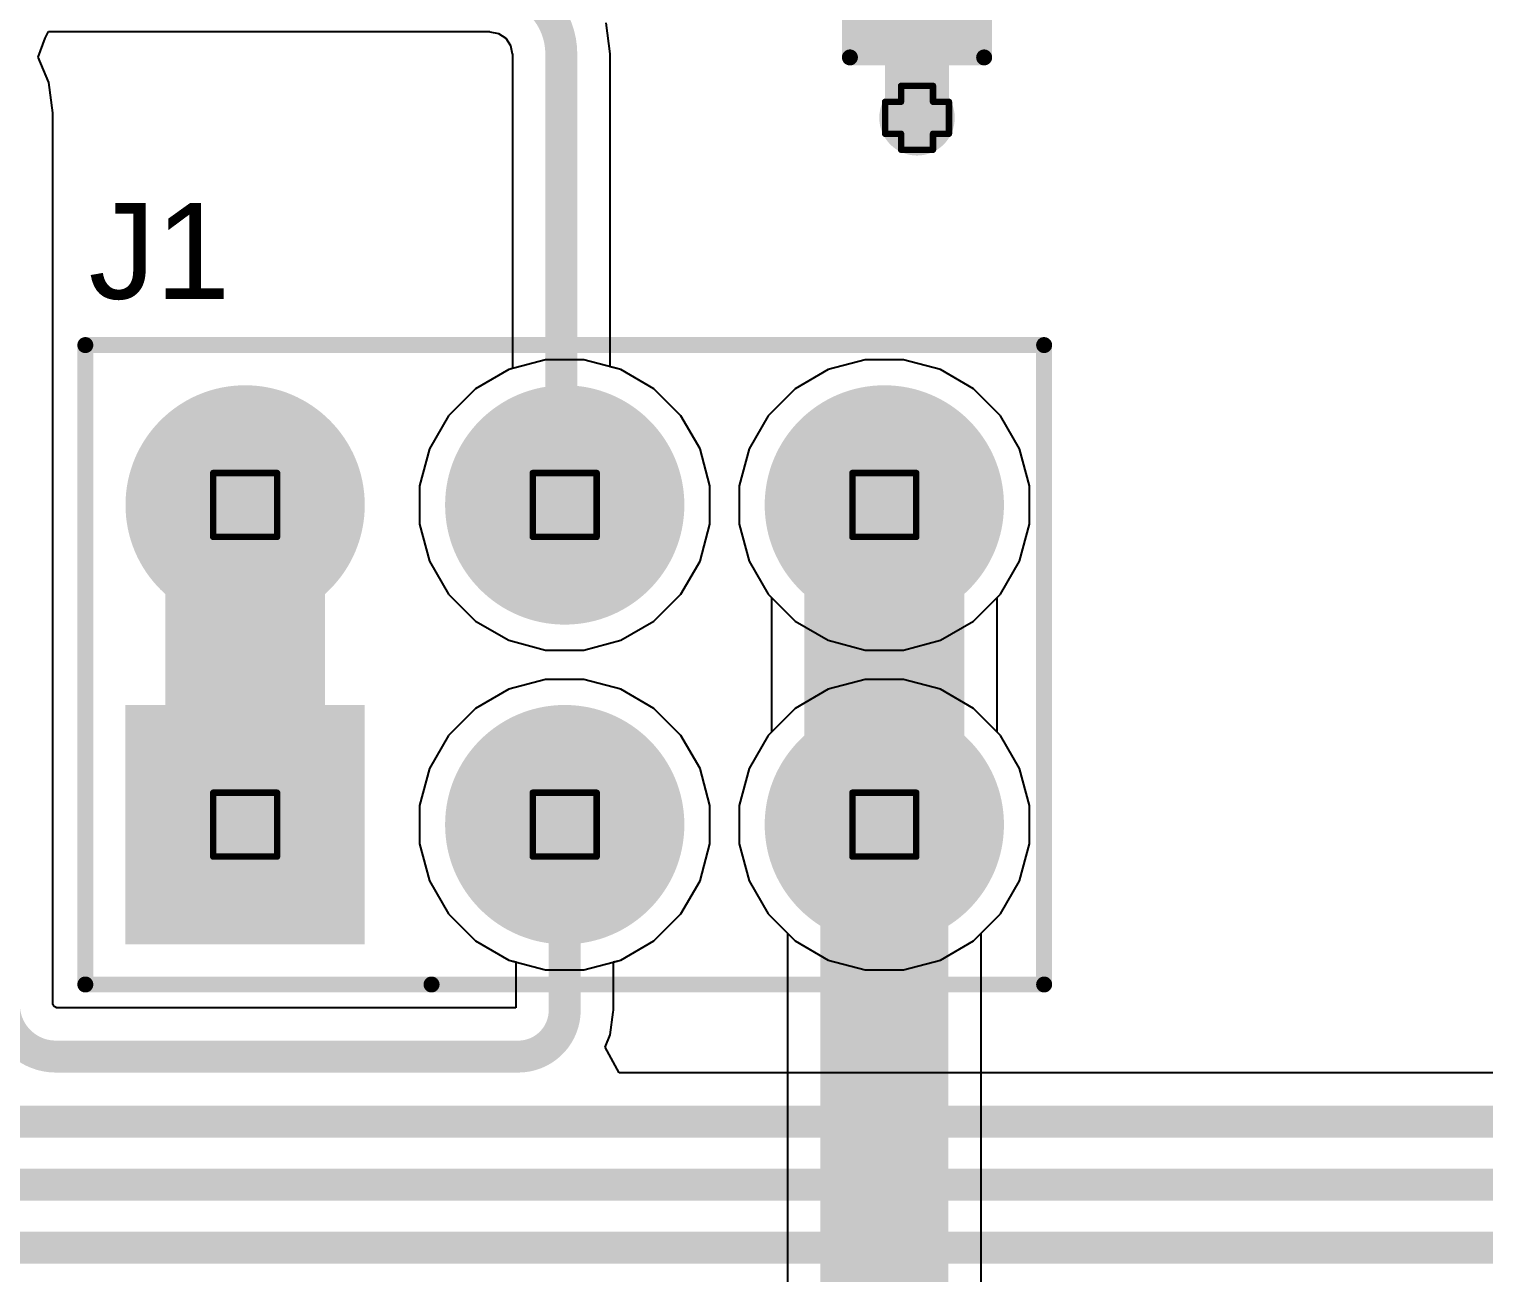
# Model space of a CAD drawing. Header units: inches. Extents: x -0.1 to 10.2, y 0 to 6.5.
# Drawn here: x 2.6513 to 3.1065, y 3.2992 to 3.6882 of the extents above; entities that cross this region are included whole.
import ezdxf

# ---------------------------------------------------------------- set-up
doc = ezdxf.new("R2010")
doc.units = ezdxf.units.IN
doc.header["$MEASUREMENT"] = 0
for name, color, linetype in [('Bottom Layer', 5, 'Continuous'), ('Bottom Solder', 6, 'Continuous'), ('Drill Drawing', 1, 'Continuous'), ('Multi-Layer', 9, 'Continuous'), ('Pad Holes', 156, 'Continuous'), ('Top Layer', 1, 'Continuous'), ('Top Overlay', 2, 'Continuous'), ('Top Paste', 8, 'Continuous'), ('Top Solder', 216, 'Continuous'), ('Via Holes', 16, 'Continuous')]:
    doc.layers.add(name, color=color, linetype=linetype)
doc.styles.add('Arial', font='', dxfattribs={"height": 0.2})
doc.styles.get('Arial').set_extended_font_data('Arial')

# ---------------------------------------------------------------- blocks, each defined once
blk = doc.blocks.new('X6521WV_2_03H_C60D30_60')
at = {"layer": 'Bottom Layer'}
h = blk.add_hatch(color=5, dxfattribs=at)
edge = h.paths.add_edge_path()
edge.add_arc((-0.1, 0.05), 0.035433, 0, 360)
h = blk.add_hatch(color=5, dxfattribs=at)
edge = h.paths.add_edge_path()
edge.add_arc((0, 0.05), 0.035433, 0, 360)
h = blk.add_hatch(color=5, dxfattribs=at)
edge = h.paths.add_edge_path()
edge.add_arc((0.1, 0.05), 0.035433, 0, 360)
blk.add_hatch(color=5, dxfattribs=at).paths.add_polyline_path([(-0.135433, -0.014567), (-0.064567, -0.014567), (-0.064567, -0.085433), (-0.135433, -0.085433)])
h = blk.add_hatch(color=5, dxfattribs=at)
edge = h.paths.add_edge_path()
edge.add_arc((0, -0.05), 0.035433, 0, 360)
h = blk.add_hatch(color=5, dxfattribs=at)
edge = h.paths.add_edge_path()
edge.add_arc((0.1, -0.05), 0.035433, 0, 360)
at = {"layer": 'Bottom Solder'}
h = blk.add_hatch(color=6, dxfattribs=at)
edge = h.paths.add_edge_path()
edge.add_arc((-0.1, 0.05), 0.037433, 0, 360)
h = blk.add_hatch(color=6, dxfattribs=at)
edge = h.paths.add_edge_path()
edge.add_arc((0, 0.05), 0.037433, 0, 360)
h = blk.add_hatch(color=6, dxfattribs=at)
edge = h.paths.add_edge_path()
edge.add_arc((0.1, 0.05), 0.037433, 0, 360)
blk.add_hatch(color=6, dxfattribs=at).paths.add_polyline_path([(-0.137433, -0.012567), (-0.062567, -0.012567), (-0.062567, -0.087433), (-0.137433, -0.087433)])
h = blk.add_hatch(color=6, dxfattribs=at)
edge = h.paths.add_edge_path()
edge.add_arc((0, -0.05), 0.037433, 0, 360)
h = blk.add_hatch(color=6, dxfattribs=at)
edge = h.paths.add_edge_path()
edge.add_arc((0.1, -0.05), 0.037433, 0, 360)
at = {"layer": 'Multi-Layer'}
h = blk.add_hatch(color=9, dxfattribs=at)
edge = h.paths.add_edge_path()
edge.add_arc((-0.1, 0.05), 0.035433, 0, 360)
h = blk.add_hatch(color=9, dxfattribs=at)
edge = h.paths.add_edge_path()
edge.add_arc((0, 0.05), 0.035433, 0, 360)
h = blk.add_hatch(color=9, dxfattribs=at)
edge = h.paths.add_edge_path()
edge.add_arc((0.1, 0.05), 0.035433, 0, 360)
blk.add_hatch(color=9, dxfattribs=at).paths.add_polyline_path([(-0.135433, -0.014567), (-0.064567, -0.014567), (-0.064567, -0.085433), (-0.135433, -0.085433)])
h = blk.add_hatch(color=9, dxfattribs=at)
edge = h.paths.add_edge_path()
edge.add_arc((0, -0.05), 0.035433, 0, 360)
h = blk.add_hatch(color=9, dxfattribs=at)
edge = h.paths.add_edge_path()
edge.add_arc((0.1, -0.05), 0.035433, 0, 360)
at = {"layer": 'Pad Holes'}
h = blk.add_hatch(color=7, dxfattribs=at)
edge = h.paths.add_edge_path()
edge.add_arc((-0.1, 0.05), 0.020669, 0, 360)
h = blk.add_hatch(color=7, dxfattribs=at)
edge = h.paths.add_edge_path()
edge.add_arc((0, 0.05), 0.020669, 0, 360)
h = blk.add_hatch(color=7, dxfattribs=at)
edge = h.paths.add_edge_path()
edge.add_arc((0.1, 0.05), 0.020669, 0, 360)
h = blk.add_hatch(color=7, dxfattribs=at)
edge = h.paths.add_edge_path()
edge.add_arc((-0.1, -0.05), 0.020669, 0, 360)
h = blk.add_hatch(color=7, dxfattribs=at)
edge = h.paths.add_edge_path()
edge.add_arc((0, -0.05), 0.020669, 0, 360)
h = blk.add_hatch(color=7, dxfattribs=at)
edge = h.paths.add_edge_path()
edge.add_arc((0.1, -0.05), 0.020669, 0, 360)
at = {"layer": 'Top Layer'}
h = blk.add_hatch(color=1, dxfattribs=at)
edge = h.paths.add_edge_path()
edge.add_arc((-0.1, 0.05), 0.035433, 0, 360)
h = blk.add_hatch(color=1, dxfattribs=at)
edge = h.paths.add_edge_path()
edge.add_arc((0, 0.05), 0.035433, 0, 360)
h = blk.add_hatch(color=1, dxfattribs=at)
edge = h.paths.add_edge_path()
edge.add_arc((0.1, 0.05), 0.035433, 0, 360)
blk.add_hatch(color=1, dxfattribs=at).paths.add_polyline_path([(-0.135433, -0.014567), (-0.064567, -0.014567), (-0.064567, -0.085433), (-0.135433, -0.085433)])
h = blk.add_hatch(color=1, dxfattribs=at)
edge = h.paths.add_edge_path()
edge.add_arc((0, -0.05), 0.035433, 0, 360)
h = blk.add_hatch(color=1, dxfattribs=at)
edge = h.paths.add_edge_path()
edge.add_arc((0.1, -0.05), 0.035433, 0, 360)
at = {"layer": 'Top Solder'}
h = blk.add_hatch(color=216, dxfattribs=at)
edge = h.paths.add_edge_path()
edge.add_arc((-0.1, 0.05), 0.037433, 0, 360)
h = blk.add_hatch(color=216, dxfattribs=at)
edge = h.paths.add_edge_path()
edge.add_arc((0, 0.05), 0.037433, 0, 360)
h = blk.add_hatch(color=216, dxfattribs=at)
edge = h.paths.add_edge_path()
edge.add_arc((0.1, 0.05), 0.037433, 0, 360)
blk.add_hatch(color=216, dxfattribs=at).paths.add_polyline_path([(-0.137433, -0.012567), (-0.062567, -0.012567), (-0.062567, -0.087433), (-0.137433, -0.087433)])
h = blk.add_hatch(color=216, dxfattribs=at)
edge = h.paths.add_edge_path()
edge.add_arc((0, -0.05), 0.037433, 0, 360)
h = blk.add_hatch(color=216, dxfattribs=at)
edge = h.paths.add_edge_path()
edge.add_arc((0.1, -0.05), 0.037433, 0, 360)
at = {"layer": 'Top Overlay'}
for points in [[(-0.15, -0.1, 0.005, 0.005, 0), (-0.15, 0.1, 0.005, 0.005, 0)], [(-0.15, 0.1, 0.005, 0.005, 0), (0.15, 0.1, 0.005, 0.005, 0)], [(0.15, -0.1, 0.005, 0.005, 0), (0.15, 0.1, 0.005, 0.005, 0)], [(-0.15, -0.1, 0.005, 0.005, 0), (0.15, -0.1, 0.005, 0.005, 0)], [(-0.04167, -0.1, 0.005, 0.005, 0), (0.15, -0.1, 0.005, 0.005, 0)]]:
    blk.add_lwpolyline(points, format="xyseb", dxfattribs=at)
for points in [[(-0.15125, 0.1, 0.0025, 0.0025, 1), (-0.14875, 0.1, 0.0025, 0.0025, 1)], [(-0.15125, 0.1, 0.0025, 0.0025, 1), (-0.14875, 0.1, 0.0025, 0.0025, 1)], [(0.14875, 0.1, 0.0025, 0.0025, 1), (0.15125, 0.1, 0.0025, 0.0025, 1)], [(0.14875, 0.1, 0.0025, 0.0025, 1), (0.15125, 0.1, 0.0025, 0.0025, 1)], [(-0.15125, -0.1, 0.0025, 0.0025, 1), (-0.14875, -0.1, 0.0025, 0.0025, 1)], [(-0.15125, -0.1, 0.0025, 0.0025, 1), (-0.14875, -0.1, 0.0025, 0.0025, 1)], [(-0.04292, -0.1, 0.0025, 0.0025, 1), (-0.04042, -0.1, 0.0025, 0.0025, 1)], [(0.14875, -0.1, 0.0025, 0.0025, 1), (0.15125, -0.1, 0.0025, 0.0025, 1)], [(0.14875, -0.1, 0.0025, 0.0025, 1), (0.15125, -0.1, 0.0025, 0.0025, 1)], [(0.14875, -0.1, 0.0025, 0.0025, 1), (0.15125, -0.1, 0.0025, 0.0025, 1)]]:
    blk.add_lwpolyline(points, format="xyseb", close=True, dxfattribs=at)
blk = doc.blocks.new('C___0603_99')
at = {"layer": 'Top Layer'}
for points in [[(-0.015, 0.0175), (-0.015, -0.0175), (-0.045, -0.0175), (-0.045, 0.0175)], [(0.045, 0.0175), (0.045, -0.0175), (0.015, -0.0175), (0.015, 0.0175)]]:
    blk.add_hatch(color=1, dxfattribs=at).paths.add_polyline_path(points)
at = {"layer": 'Top Paste'}
for points in [[(-0.015, 0.0175), (-0.015, -0.0175), (-0.045, -0.0175), (-0.045, 0.0175)], [(0.045, 0.0175), (0.045, -0.0175), (0.015, -0.0175), (0.015, 0.0175)]]:
    blk.add_hatch(color=8, dxfattribs=at).paths.add_polyline_path(points)
at = {"layer": 'Top Solder'}
for points in [[(-0.01264, 0.01986), (-0.01264, -0.01986), (-0.04736, -0.01986), (-0.04736, 0.01986)], [(0.04736, 0.01986), (0.04736, -0.01986), (0.01264, -0.01986), (0.01264, 0.01986)]]:
    blk.add_hatch(color=216, dxfattribs=at).paths.add_polyline_path(points)
at = {"layer": 'Top Overlay'}
for points in [[(-0.049, 0.021, 0.005, 0.005, 0), (-0.049, -0.021, 0.005, 0.005, 0)], [(-0.049, 0.021, 0.005, 0.005, 0), (-0.018, 0.021, 0.005, 0.005, 0)], [(0.018, 0.021, 0.005, 0.005, 0), (0.049, 0.021, 0.005, 0.005, 0)], [(0.049, 0.021, 0.005, 0.005, 0), (0.049, -0.021, 0.005, 0.005, 0)], [(-0.049, -0.021, 0.005, 0.005, 0), (-0.018, -0.021, 0.005, 0.005, 0)], [(0.018, -0.021, 0.005, 0.005, 0), (0.049, -0.021, 0.005, 0.005, 0)]]:
    blk.add_lwpolyline(points, format="xyseb", dxfattribs=at)
for points in [[(-0.05025, 0.021, 0.0025, 0.0025, 1), (-0.04775, 0.021, 0.0025, 0.0025, 1)], [(-0.05025, 0.021, 0.0025, 0.0025, 1), (-0.04775, 0.021, 0.0025, 0.0025, 1)], [(-0.01925, 0.021, 0.0025, 0.0025, 1), (-0.01675, 0.021, 0.0025, 0.0025, 1)], [(0.01675, 0.021, 0.0025, 0.0025, 1), (0.01925, 0.021, 0.0025, 0.0025, 1)], [(0.04775, 0.021, 0.0025, 0.0025, 1), (0.05025, 0.021, 0.0025, 0.0025, 1)], [(0.04775, 0.021, 0.0025, 0.0025, 1), (0.05025, 0.021, 0.0025, 0.0025, 1)], [(-0.05025, -0.021, 0.0025, 0.0025, 1), (-0.04775, -0.021, 0.0025, 0.0025, 1)], [(-0.05025, -0.021, 0.0025, 0.0025, 1), (-0.04775, -0.021, 0.0025, 0.0025, 1)], [(-0.01925, -0.021, 0.0025, 0.0025, 1), (-0.01675, -0.021, 0.0025, 0.0025, 1)], [(0.01675, -0.021, 0.0025, 0.0025, 1), (0.01925, -0.021, 0.0025, 0.0025, 1)], [(0.04775, -0.021, 0.0025, 0.0025, 1), (0.05025, -0.021, 0.0025, 0.0025, 1)], [(0.04775, -0.021, 0.0025, 0.0025, 1), (0.05025, -0.021, 0.0025, 0.0025, 1)]]:
    blk.add_lwpolyline(points, format="xyseb", close=True, dxfattribs=at)

msp = doc.modelspace()

# ---------------------------------------------------------------- hatches: boundary and pattern name
at = {"layer": 'Bottom Layer'}
h = msp.add_hatch(color=5, dxfattribs=at)
edge = h.paths.add_edge_path()
edge.add_arc((2.92913, 3.66047), 0.01181, 0, 360)
at = {"layer": 'Top Layer'}
h = msp.add_hatch(color=1, dxfattribs=at)
edge = h.paths.add_edge_path()
edge.add_arc((2.92913, 3.66047), 0.01181, 0, 360)
at = {"layer": 'Via Holes'}
h = msp.add_hatch(color=7, dxfattribs=at)
edge = h.paths.add_edge_path()
edge.add_arc((2.92913, 3.66047), 0.00591, 0, 360)

# ---------------------------------------------------------------- linework, layer by layer
at = {"layer": 'Bottom Layer'}
for p, q in [((2.81292, 3.5848), (2.80136, 3.58171)), ((2.82488, 3.5848), (2.81292, 3.5848)), ((2.83643, 3.58171), (2.82488, 3.5848)), ((2.91292, 3.5848), (2.90136, 3.58171)), ((2.92488, 3.5848), (2.91292, 3.5848)), ((2.93643, 3.58171), (2.92488, 3.5848)), ((2.80136, 3.58171), (2.791, 3.57573)), ((2.84679, 3.57573), (2.83643, 3.58171)), ((2.90136, 3.58171), (2.891, 3.57573)), ((2.94679, 3.57573), (2.93643, 3.58171)), ((2.791, 3.57573), (2.78254, 3.56727)), ((2.85525, 3.56727), (2.84679, 3.57573)), ((2.891, 3.57573), (2.88254, 3.56727)), ((2.95525, 3.56727), (2.94679, 3.57573)), ((2.78254, 3.56727), (2.77656, 3.55691)), ((2.86123, 3.55691), (2.85525, 3.56727)), ((2.88254, 3.56727), (2.87656, 3.55691)), ((2.96123, 3.55691), (2.95525, 3.56727)), ((2.77656, 3.55691), (2.77346, 3.54535)), ((2.86433, 3.54535), (2.86123, 3.55691)), ((2.87656, 3.55691), (2.87346, 3.54535)), ((2.96433, 3.54535), (2.96123, 3.55691)), ((2.77346, 3.54535), (2.77346, 3.53339)), ((2.86433, 3.53339), (2.86433, 3.54535)), ((2.87346, 3.54535), (2.87346, 3.53339)), ((2.96433, 3.53339), (2.96433, 3.54535)), ((2.77346, 3.53339), (2.77656, 3.52183)), ((2.86123, 3.52183), (2.86433, 3.53339)), ((2.87346, 3.53339), (2.87656, 3.52183)), ((2.96123, 3.52183), (2.96433, 3.53339)), ((2.77656, 3.52183), (2.78254, 3.51147)), ((2.85525, 3.51147), (2.86123, 3.52183)), ((2.87656, 3.52183), (2.88254, 3.51147)), ((2.95525, 3.51147), (2.96123, 3.52183)), ((2.78254, 3.51147), (2.791, 3.50301)), ((2.84679, 3.50301), (2.85525, 3.51147)), ((2.88254, 3.51147), (2.891, 3.50301)), ((2.94679, 3.50301), (2.95525, 3.51147)), ((2.791, 3.50301), (2.80136, 3.49703)), ((2.83643, 3.49703), (2.84679, 3.50301)), ((2.891, 3.50301), (2.90136, 3.49703)), ((2.93643, 3.49703), (2.94679, 3.50301)), ((2.80136, 3.49703), (2.81292, 3.49394)), ((2.82488, 3.49394), (2.83643, 3.49703)), ((2.90136, 3.49703), (2.91292, 3.49394)), ((2.92488, 3.49394), (2.93643, 3.49703)), ((2.81292, 3.49394), (2.82488, 3.49394)), ((2.91292, 3.49394), (2.92488, 3.49394)), ((2.81292, 3.4848), (2.80136, 3.48171)), ((2.82488, 3.4848), (2.81292, 3.4848)), ((2.83643, 3.48171), (2.82488, 3.4848)), ((2.91292, 3.4848), (2.90136, 3.48171)), ((2.92488, 3.4848), (2.91292, 3.4848)), ((2.93643, 3.48171), (2.92488, 3.4848)), ((2.80136, 3.48171), (2.791, 3.47573)), ((2.84679, 3.47573), (2.83643, 3.48171)), ((2.90136, 3.48171), (2.891, 3.47573)), ((2.94679, 3.47573), (2.93643, 3.48171)), ((2.791, 3.47573), (2.78254, 3.46727)), ((2.85525, 3.46727), (2.84679, 3.47573)), ((2.891, 3.47573), (2.88254, 3.46727)), ((2.95525, 3.46727), (2.94679, 3.47573)), ((2.78254, 3.46727), (2.77656, 3.45691)), ((2.86123, 3.45691), (2.85525, 3.46727)), ((2.88254, 3.46727), (2.87656, 3.45691)), ((2.96123, 3.45691), (2.95525, 3.46727)), ((2.77656, 3.45691), (2.77346, 3.44535)), ((2.86433, 3.44535), (2.86123, 3.45691)), ((2.87656, 3.45691), (2.87346, 3.44535)), ((2.96433, 3.44535), (2.96123, 3.45691)), ((2.77346, 3.44535), (2.77346, 3.43339)), ((2.86433, 3.43339), (2.86433, 3.44535)), ((2.87346, 3.44535), (2.87346, 3.43339)), ((2.96433, 3.43339), (2.96433, 3.44535)), ((2.77346, 3.43339), (2.77656, 3.42183)), ((2.86123, 3.42183), (2.86433, 3.43339)), ((2.87346, 3.43339), (2.87656, 3.42183)), ((2.96123, 3.42183), (2.96433, 3.43339)), ((2.77656, 3.42183), (2.78254, 3.41147)), ((2.85525, 3.41147), (2.86123, 3.42183)), ((2.87656, 3.42183), (2.88254, 3.41147)), ((2.95525, 3.41147), (2.96123, 3.42183)), ((2.78254, 3.41147), (2.791, 3.40301)), ((2.84679, 3.40301), (2.85525, 3.41147)), ((2.88254, 3.41147), (2.88864, 3.40538)), ((2.94916, 3.40538), (2.95525, 3.41147)), ((2.88864, 3.40538), (2.88864, 3.27242)), ((2.94916, 3.26633), (2.94916, 3.40538)), ((2.791, 3.40301), (2.80136, 3.39703)), ((2.83643, 3.39703), (2.84679, 3.40301)), ((2.80136, 3.39703), (2.81292, 3.39394)), ((2.82488, 3.39394), (2.83643, 3.39703)), ((2.81292, 3.39394), (2.82488, 3.39394))]:
    msp.add_line(p, q, dxfattribs=at)
msp.add_lwpolyline([(2.9189, 3.26633, 0.04, 0.04, 0), (2.9189, 3.43937, 0.04, 0.04, 0)], format="xyseb", dxfattribs=at)
msp.add_lwpolyline([(2.9089, 3.43937, 0.02, 0.02, 1), (2.9289, 3.43937, 0.02, 0.02, 1)], format="xyseb", close=True, dxfattribs=at)
at = {"layer": 'Drill Drawing'}
for points in [[(2.92413, 3.66547, 0.002, 0.002, 0), (2.92413, 3.67047, 0.002, 0.002, 0)], [(2.92413, 3.67047, 0.002, 0.002, 0), (2.93413, 3.67047, 0.002, 0.002, 0)], [(2.93413, 3.66547, 0.002, 0.002, 0), (2.93413, 3.67047, 0.002, 0.002, 0)], [(2.91913, 3.65547, 0.002, 0.002, 0), (2.91913, 3.66547, 0.002, 0.002, 0)], [(2.91913, 3.66547, 0.002, 0.002, 0), (2.92413, 3.66547, 0.002, 0.002, 0)], [(2.93413, 3.66547, 0.002, 0.002, 0), (2.93913, 3.66547, 0.002, 0.002, 0)], [(2.93913, 3.65547, 0.002, 0.002, 0), (2.93913, 3.66547, 0.002, 0.002, 0)], [(2.91913, 3.65547, 0.002, 0.002, 0), (2.92413, 3.65547, 0.002, 0.002, 0)], [(2.92413, 3.65047, 0.002, 0.002, 0), (2.92413, 3.65547, 0.002, 0.002, 0)], [(2.93413, 3.65547, 0.002, 0.002, 0), (2.93913, 3.65547, 0.002, 0.002, 0)], [(2.93413, 3.65047, 0.002, 0.002, 0), (2.93413, 3.65547, 0.002, 0.002, 0)], [(2.92413, 3.65047, 0.002, 0.002, 0), (2.93413, 3.65047, 0.002, 0.002, 0)], [(2.7089, 3.54937, 0.002, 0.002, 0), (2.7289, 3.54937, 0.002, 0.002, 0)], [(2.7089, 3.52937, 0.002, 0.002, 0), (2.7089, 3.54937, 0.002, 0.002, 0)], [(2.7289, 3.52937, 0.002, 0.002, 0), (2.7289, 3.54937, 0.002, 0.002, 0)], [(2.8089, 3.54937, 0.002, 0.002, 0), (2.8289, 3.54937, 0.002, 0.002, 0)], [(2.8089, 3.52937, 0.002, 0.002, 0), (2.8089, 3.54937, 0.002, 0.002, 0)], [(2.8289, 3.52937, 0.002, 0.002, 0), (2.8289, 3.54937, 0.002, 0.002, 0)], [(2.9089, 3.54937, 0.002, 0.002, 0), (2.9289, 3.54937, 0.002, 0.002, 0)], [(2.9089, 3.52937, 0.002, 0.002, 0), (2.9089, 3.54937, 0.002, 0.002, 0)], [(2.9289, 3.52937, 0.002, 0.002, 0), (2.9289, 3.54937, 0.002, 0.002, 0)], [(2.7089, 3.52937, 0.002, 0.002, 0), (2.7289, 3.52937, 0.002, 0.002, 0)], [(2.8089, 3.52937, 0.002, 0.002, 0), (2.8289, 3.52937, 0.002, 0.002, 0)], [(2.9089, 3.52937, 0.002, 0.002, 0), (2.9289, 3.52937, 0.002, 0.002, 0)], [(2.7089, 3.44937, 0.002, 0.002, 0), (2.7289, 3.44937, 0.002, 0.002, 0)], [(2.7089, 3.42937, 0.002, 0.002, 0), (2.7089, 3.44937, 0.002, 0.002, 0)], [(2.7289, 3.42937, 0.002, 0.002, 0), (2.7289, 3.44937, 0.002, 0.002, 0)], [(2.8089, 3.44937, 0.002, 0.002, 0), (2.8289, 3.44937, 0.002, 0.002, 0)], [(2.8089, 3.42937, 0.002, 0.002, 0), (2.8089, 3.44937, 0.002, 0.002, 0)], [(2.8289, 3.42937, 0.002, 0.002, 0), (2.8289, 3.44937, 0.002, 0.002, 0)], [(2.9089, 3.44937, 0.002, 0.002, 0), (2.9289, 3.44937, 0.002, 0.002, 0)], [(2.9089, 3.42937, 0.002, 0.002, 0), (2.9089, 3.44937, 0.002, 0.002, 0)], [(2.9289, 3.42937, 0.002, 0.002, 0), (2.9289, 3.44937, 0.002, 0.002, 0)], [(2.7089, 3.42937, 0.002, 0.002, 0), (2.7289, 3.42937, 0.002, 0.002, 0)], [(2.8089, 3.42937, 0.002, 0.002, 0), (2.8289, 3.42937, 0.002, 0.002, 0)], [(2.9089, 3.42937, 0.002, 0.002, 0), (2.9289, 3.42937, 0.002, 0.002, 0)]]:
    msp.add_lwpolyline(points, format="xyseb", dxfattribs=at)
for points in [[(2.92363, 3.67047, 0.001, 0.001, 1), (2.92463, 3.67047, 0.001, 0.001, 1)], [(2.92363, 3.67047, 0.001, 0.001, 1), (2.92463, 3.67047, 0.001, 0.001, 1)], [(2.93363, 3.67047, 0.001, 0.001, 1), (2.93463, 3.67047, 0.001, 0.001, 1)], [(2.93363, 3.67047, 0.001, 0.001, 1), (2.93463, 3.67047, 0.001, 0.001, 1)], [(2.91863, 3.66547, 0.001, 0.001, 1), (2.91963, 3.66547, 0.001, 0.001, 1)], [(2.91863, 3.66547, 0.001, 0.001, 1), (2.91963, 3.66547, 0.001, 0.001, 1)], [(2.92363, 3.66547, 0.001, 0.001, 1), (2.92463, 3.66547, 0.001, 0.001, 1)], [(2.92363, 3.66547, 0.001, 0.001, 1), (2.92463, 3.66547, 0.001, 0.001, 1)], [(2.93363, 3.66547, 0.001, 0.001, 1), (2.93463, 3.66547, 0.001, 0.001, 1)], [(2.93363, 3.66547, 0.001, 0.001, 1), (2.93463, 3.66547, 0.001, 0.001, 1)], [(2.93863, 3.66547, 0.001, 0.001, 1), (2.93963, 3.66547, 0.001, 0.001, 1)], [(2.93863, 3.66547, 0.001, 0.001, 1), (2.93963, 3.66547, 0.001, 0.001, 1)], [(2.91863, 3.65547, 0.001, 0.001, 1), (2.91963, 3.65547, 0.001, 0.001, 1)], [(2.91863, 3.65547, 0.001, 0.001, 1), (2.91963, 3.65547, 0.001, 0.001, 1)], [(2.92363, 3.65547, 0.001, 0.001, 1), (2.92463, 3.65547, 0.001, 0.001, 1)], [(2.92363, 3.65547, 0.001, 0.001, 1), (2.92463, 3.65547, 0.001, 0.001, 1)], [(2.93363, 3.65547, 0.001, 0.001, 1), (2.93463, 3.65547, 0.001, 0.001, 1)], [(2.93363, 3.65547, 0.001, 0.001, 1), (2.93463, 3.65547, 0.001, 0.001, 1)], [(2.93863, 3.65547, 0.001, 0.001, 1), (2.93963, 3.65547, 0.001, 0.001, 1)], [(2.93863, 3.65547, 0.001, 0.001, 1), (2.93963, 3.65547, 0.001, 0.001, 1)], [(2.92363, 3.65047, 0.001, 0.001, 1), (2.92463, 3.65047, 0.001, 0.001, 1)], [(2.92363, 3.65047, 0.001, 0.001, 1), (2.92463, 3.65047, 0.001, 0.001, 1)], [(2.93363, 3.65047, 0.001, 0.001, 1), (2.93463, 3.65047, 0.001, 0.001, 1)], [(2.93363, 3.65047, 0.001, 0.001, 1), (2.93463, 3.65047, 0.001, 0.001, 1)], [(2.7084, 3.54937, 0.001, 0.001, 1), (2.7094, 3.54937, 0.001, 0.001, 1)], [(2.7084, 3.54937, 0.001, 0.001, 1), (2.7094, 3.54937, 0.001, 0.001, 1)], [(2.7284, 3.54937, 0.001, 0.001, 1), (2.7294, 3.54937, 0.001, 0.001, 1)], [(2.7284, 3.54937, 0.001, 0.001, 1), (2.7294, 3.54937, 0.001, 0.001, 1)], [(2.8084, 3.54937, 0.001, 0.001, 1), (2.8094, 3.54937, 0.001, 0.001, 1)], [(2.8084, 3.54937, 0.001, 0.001, 1), (2.8094, 3.54937, 0.001, 0.001, 1)], [(2.8284, 3.54937, 0.001, 0.001, 1), (2.8294, 3.54937, 0.001, 0.001, 1)], [(2.8284, 3.54937, 0.001, 0.001, 1), (2.8294, 3.54937, 0.001, 0.001, 1)], [(2.9084, 3.54937, 0.001, 0.001, 1), (2.9094, 3.54937, 0.001, 0.001, 1)], [(2.9084, 3.54937, 0.001, 0.001, 1), (2.9094, 3.54937, 0.001, 0.001, 1)], [(2.9284, 3.54937, 0.001, 0.001, 1), (2.9294, 3.54937, 0.001, 0.001, 1)], [(2.9284, 3.54937, 0.001, 0.001, 1), (2.9294, 3.54937, 0.001, 0.001, 1)], [(2.7084, 3.52937, 0.001, 0.001, 1), (2.7094, 3.52937, 0.001, 0.001, 1)], [(2.7084, 3.52937, 0.001, 0.001, 1), (2.7094, 3.52937, 0.001, 0.001, 1)], [(2.7284, 3.52937, 0.001, 0.001, 1), (2.7294, 3.52937, 0.001, 0.001, 1)], [(2.7284, 3.52937, 0.001, 0.001, 1), (2.7294, 3.52937, 0.001, 0.001, 1)], [(2.8084, 3.52937, 0.001, 0.001, 1), (2.8094, 3.52937, 0.001, 0.001, 1)], [(2.8084, 3.52937, 0.001, 0.001, 1), (2.8094, 3.52937, 0.001, 0.001, 1)], [(2.8284, 3.52937, 0.001, 0.001, 1), (2.8294, 3.52937, 0.001, 0.001, 1)], [(2.8284, 3.52937, 0.001, 0.001, 1), (2.8294, 3.52937, 0.001, 0.001, 1)], [(2.9084, 3.52937, 0.001, 0.001, 1), (2.9094, 3.52937, 0.001, 0.001, 1)], [(2.9084, 3.52937, 0.001, 0.001, 1), (2.9094, 3.52937, 0.001, 0.001, 1)], [(2.9284, 3.52937, 0.001, 0.001, 1), (2.9294, 3.52937, 0.001, 0.001, 1)], [(2.9284, 3.52937, 0.001, 0.001, 1), (2.9294, 3.52937, 0.001, 0.001, 1)], [(2.7084, 3.44937, 0.001, 0.001, 1), (2.7094, 3.44937, 0.001, 0.001, 1)], [(2.7084, 3.44937, 0.001, 0.001, 1), (2.7094, 3.44937, 0.001, 0.001, 1)], [(2.7284, 3.44937, 0.001, 0.001, 1), (2.7294, 3.44937, 0.001, 0.001, 1)], [(2.7284, 3.44937, 0.001, 0.001, 1), (2.7294, 3.44937, 0.001, 0.001, 1)], [(2.8084, 3.44937, 0.001, 0.001, 1), (2.8094, 3.44937, 0.001, 0.001, 1)], [(2.8084, 3.44937, 0.001, 0.001, 1), (2.8094, 3.44937, 0.001, 0.001, 1)], [(2.8284, 3.44937, 0.001, 0.001, 1), (2.8294, 3.44937, 0.001, 0.001, 1)], [(2.8284, 3.44937, 0.001, 0.001, 1), (2.8294, 3.44937, 0.001, 0.001, 1)], [(2.9084, 3.44937, 0.001, 0.001, 1), (2.9094, 3.44937, 0.001, 0.001, 1)], [(2.9084, 3.44937, 0.001, 0.001, 1), (2.9094, 3.44937, 0.001, 0.001, 1)], [(2.9284, 3.44937, 0.001, 0.001, 1), (2.9294, 3.44937, 0.001, 0.001, 1)], [(2.9284, 3.44937, 0.001, 0.001, 1), (2.9294, 3.44937, 0.001, 0.001, 1)], [(2.7084, 3.42937, 0.001, 0.001, 1), (2.7094, 3.42937, 0.001, 0.001, 1)], [(2.7084, 3.42937, 0.001, 0.001, 1), (2.7094, 3.42937, 0.001, 0.001, 1)], [(2.7284, 3.42937, 0.001, 0.001, 1), (2.7294, 3.42937, 0.001, 0.001, 1)], [(2.7284, 3.42937, 0.001, 0.001, 1), (2.7294, 3.42937, 0.001, 0.001, 1)], [(2.8084, 3.42937, 0.001, 0.001, 1), (2.8094, 3.42937, 0.001, 0.001, 1)], [(2.8084, 3.42937, 0.001, 0.001, 1), (2.8094, 3.42937, 0.001, 0.001, 1)], [(2.8284, 3.42937, 0.001, 0.001, 1), (2.8294, 3.42937, 0.001, 0.001, 1)], [(2.8284, 3.42937, 0.001, 0.001, 1), (2.8294, 3.42937, 0.001, 0.001, 1)], [(2.9084, 3.42937, 0.001, 0.001, 1), (2.9094, 3.42937, 0.001, 0.001, 1)], [(2.9084, 3.42937, 0.001, 0.001, 1), (2.9094, 3.42937, 0.001, 0.001, 1)], [(2.9284, 3.42937, 0.001, 0.001, 1), (2.9294, 3.42937, 0.001, 0.001, 1)], [(2.9284, 3.42937, 0.001, 0.001, 1), (2.9294, 3.42937, 0.001, 0.001, 1)]]:
    msp.add_lwpolyline(points, format="xyseb", close=True, dxfattribs=at)
at = {"layer": 'Top Layer'}
for p, q in [((2.65631, 3.68535), (2.65735, 3.68746)), ((2.65735, 3.68746), (2.79551, 3.68746)), ((2.79551, 3.68746), (2.79551, 3.68739)), ((2.79551, 3.68739), (2.79818, 3.68686)), ((2.83316, 3.68044), (2.83187, 3.69018)), ((2.65418, 3.67946), (2.65631, 3.68535)), ((2.79818, 3.68686), (2.80043, 3.68535)), ((2.80043, 3.68535), (2.80194, 3.6831)), ((2.80194, 3.6831), (2.80247, 3.68044)), ((2.6575, 3.67146), (2.65418, 3.67946)), ((2.80247, 3.68044), (2.80254, 3.68044)), ((2.80254, 3.68044), (2.80254, 3.58202)), ((2.83313, 3.58259), (2.83313, 3.68044)), ((2.83313, 3.68044), (2.83316, 3.68044)), ((2.65874, 3.66205), (2.6575, 3.67146)), ((2.65872, 3.38307), (2.65872, 3.66205)), ((2.65872, 3.66205), (2.65874, 3.66205)), ((2.83643, 3.58171), (2.83313, 3.58259)), ((2.91292, 3.5848), (2.90136, 3.58171)), ((2.92488, 3.5848), (2.91292, 3.5848)), ((2.93643, 3.58171), (2.92488, 3.5848)), ((2.80136, 3.58171), (2.791, 3.57573)), ((2.80254, 3.58202), (2.80136, 3.58171)), ((2.84679, 3.57573), (2.83643, 3.58171)), ((2.90136, 3.58171), (2.891, 3.57573)), ((2.94679, 3.57573), (2.93643, 3.58171)), ((2.791, 3.57573), (2.78254, 3.56727)), ((2.85525, 3.56727), (2.84679, 3.57573)), ((2.891, 3.57573), (2.88254, 3.56727)), ((2.95525, 3.56727), (2.94679, 3.57573)), ((2.78254, 3.56727), (2.77656, 3.55691)), ((2.86123, 3.55691), (2.85525, 3.56727)), ((2.88254, 3.56727), (2.87656, 3.55691)), ((2.96123, 3.55691), (2.95525, 3.56727)), ((2.77656, 3.55691), (2.77346, 3.54535)), ((2.86433, 3.54535), (2.86123, 3.55691)), ((2.87656, 3.55691), (2.87346, 3.54535)), ((2.96433, 3.54535), (2.96123, 3.55691)), ((2.77346, 3.54535), (2.77346, 3.53339)), ((2.86433, 3.53339), (2.86433, 3.54535)), ((2.87346, 3.54535), (2.87346, 3.53339)), ((2.96433, 3.53339), (2.96433, 3.54535)), ((2.77346, 3.53339), (2.77656, 3.52183)), ((2.86123, 3.52183), (2.86433, 3.53339)), ((2.87346, 3.53339), (2.87656, 3.52183)), ((2.96123, 3.52183), (2.96433, 3.53339)), ((2.77656, 3.52183), (2.78254, 3.51147)), ((2.85525, 3.51147), (2.86123, 3.52183)), ((2.87656, 3.52183), (2.88254, 3.51147)), ((2.95525, 3.51147), (2.96123, 3.52183)), ((2.78254, 3.51147), (2.791, 3.50301)), ((2.84679, 3.50301), (2.85525, 3.51147)), ((2.88254, 3.51147), (2.8836, 3.51042)), ((2.8836, 3.51042), (2.8836, 3.46832)), ((2.9542, 3.51042), (2.95525, 3.51147)), ((2.9542, 3.46832), (2.9542, 3.51042)), ((2.791, 3.50301), (2.80136, 3.49703)), ((2.83643, 3.49703), (2.84679, 3.50301)), ((2.80136, 3.49703), (2.81292, 3.49394)), ((2.82488, 3.49394), (2.83643, 3.49703)), ((2.81292, 3.49394), (2.82488, 3.49394)), ((2.81292, 3.4848), (2.80136, 3.48171)), ((2.82488, 3.4848), (2.81292, 3.4848)), ((2.83643, 3.48171), (2.82488, 3.4848)), ((2.80136, 3.48171), (2.791, 3.47573)), ((2.84679, 3.47573), (2.83643, 3.48171)), ((2.791, 3.47573), (2.78254, 3.46727)), ((2.85525, 3.46727), (2.84679, 3.47573)), ((2.78254, 3.46727), (2.77656, 3.45691)), ((2.86123, 3.45691), (2.85525, 3.46727)), ((2.88254, 3.46727), (2.87656, 3.45691)), ((2.8836, 3.46832), (2.88254, 3.46727)), ((2.95525, 3.46727), (2.9542, 3.46832)), ((2.96123, 3.45691), (2.95525, 3.46727)), ((2.77656, 3.45691), (2.77346, 3.44535)), ((2.86433, 3.44535), (2.86123, 3.45691)), ((2.87656, 3.45691), (2.87346, 3.44535)), ((2.96433, 3.44535), (2.96123, 3.45691)), ((2.77346, 3.44535), (2.77346, 3.43339)), ((2.86433, 3.43339), (2.86433, 3.44535)), ((2.87346, 3.44535), (2.87346, 3.43339)), ((2.96433, 3.43339), (2.96433, 3.44535)), ((2.77346, 3.43339), (2.77656, 3.42183)), ((2.86123, 3.42183), (2.86433, 3.43339)), ((2.87346, 3.43339), (2.87656, 3.42183)), ((2.96123, 3.42183), (2.96433, 3.43339)), ((2.77656, 3.42183), (2.78254, 3.41147)), ((2.85525, 3.41147), (2.86123, 3.42183)), ((2.87656, 3.42183), (2.88254, 3.41147)), ((2.95525, 3.41147), (2.96123, 3.42183)), ((2.78254, 3.41147), (2.791, 3.40301)), ((2.84679, 3.40301), (2.85525, 3.41147)), ((2.88254, 3.41147), (2.891, 3.40301)), ((2.94679, 3.40301), (2.95525, 3.41147)), ((2.791, 3.40301), (2.80136, 3.39703)), ((2.83643, 3.39703), (2.84679, 3.40301)), ((2.891, 3.40301), (2.90136, 3.39703)), ((2.93643, 3.39703), (2.94679, 3.40301)), ((2.80136, 3.39703), (2.8036, 3.39643)), ((2.8036, 3.39643), (2.8036, 3.38211)), ((2.83419, 3.39643), (2.83643, 3.39703)), ((2.83419, 3.38134), (2.83419, 3.39643)), ((2.90136, 3.39703), (2.91292, 3.39394)), ((2.92488, 3.39394), (2.93643, 3.39703)), ((2.91292, 3.39394), (2.92488, 3.39394)), ((2.65886, 3.38307), (2.65872, 3.38307)), ((2.6591, 3.3825), (2.65886, 3.38307)), ((2.65968, 3.38226), (2.6591, 3.3825)), ((2.65968, 3.38211), (2.65968, 3.38226)), ((2.8036, 3.38211), (2.65968, 3.38211)), ((2.83314, 3.37364), (2.83408, 3.38076)), ((2.83408, 3.38076), (2.83419, 3.38134)), ((2.83153, 3.36975), (2.83314, 3.37364)), ((2.83591, 3.36175), (2.83153, 3.36975)), ((3.82216, 3.36175), (2.83591, 3.36175))]:
    msp.add_line(p, q, dxfattribs=at)
for points in [[(2.79551, 3.70276, 0.01, 0.01, -0.414214), (2.81783, 3.68044, 0.01, 0.01, 0)], [(2.92913, 3.66047, 0.02, 0.02, 0), (2.92913, 3.69835, 0.02, 0.02, 0)], [(2.81783, 3.54043, 0.01, 0.01, 0), (2.81783, 3.68044, 0.01, 0.01, 0)], [(2.7189, 3.43937, 0.05, 0.05, 0), (2.7189, 3.53937, 0.05, 0.05, 0)], [(2.9189, 3.43937, 0.05, 0.05, 0), (2.9189, 3.53937, 0.05, 0.05, 0)], [(2.8189, 3.53937, 0.01, 0.01, -0.414214), (2.81783, 3.54043, 0.01, 0.01, 0)], [(2.8189, 3.38134, 0.01, 0.01, 0), (2.8189, 3.43937, 0.01, 0.01, 0)], [(2.65968, 3.36682, 0.01, 0.01, -0.414214), (2.64342, 3.38307, 0.01, 0.01, 0)], [(2.8189, 3.38134, 0.01, 0.01, -0.414214), (2.80437, 3.36682, 0.01, 0.01, 0)], [(2.65968, 3.36682, 0.01, 0.01, 0), (2.80437, 3.36682, 0.01, 0.01, 0)], [(2.63777, 3.34646, 0.01, 0.01, 0), (3.82216, 3.34646, 0.01, 0.01, 0)], [(2.6169, 3.32677, 0.01, 0.01, 0), (3.77943, 3.32677, 0.01, 0.01, 0)], [(2.60477, 3.30709, 0.01, 0.01, 0), (3.72652, 3.30709, 0.01, 0.01, 0)]]:
    msp.add_lwpolyline(points, format="xyseb", dxfattribs=at)
for points in [[(2.81533, 3.68044, 0.005, 0.005, 1), (2.82033, 3.68044, 0.005, 0.005, 1)], [(2.81533, 3.68044, 0.005, 0.005, 1), (2.82033, 3.68044, 0.005, 0.005, 1)], [(2.92413, 3.66047, 0.01, 0.01, 1), (2.93413, 3.66047, 0.01, 0.01, 1)], [(2.7064, 3.53937, 0.025, 0.025, 1), (2.7314, 3.53937, 0.025, 0.025, 1)], [(2.9064, 3.53937, 0.025, 0.025, 1), (2.9314, 3.53937, 0.025, 0.025, 1)], [(2.81533, 3.54043, 0.005, 0.005, 1), (2.82033, 3.54043, 0.005, 0.005, 1)], [(2.81533, 3.54043, 0.005, 0.005, 1), (2.82033, 3.54043, 0.005, 0.005, 1)], [(2.8164, 3.53937, 0.005, 0.005, 1), (2.8214, 3.53937, 0.005, 0.005, 1)], [(2.7064, 3.43937, 0.025, 0.025, 1), (2.7314, 3.43937, 0.025, 0.025, 1)], [(2.9064, 3.43937, 0.025, 0.025, 1), (2.9314, 3.43937, 0.025, 0.025, 1)], [(2.8164, 3.43937, 0.005, 0.005, 1), (2.8214, 3.43937, 0.005, 0.005, 1)], [(2.8164, 3.38134, 0.005, 0.005, 1), (2.8214, 3.38134, 0.005, 0.005, 1)], [(2.8164, 3.38134, 0.005, 0.005, 1), (2.8214, 3.38134, 0.005, 0.005, 1)], [(2.65718, 3.36682, 0.005, 0.005, 1), (2.66218, 3.36682, 0.005, 0.005, 1)], [(2.65718, 3.36682, 0.005, 0.005, 1), (2.66218, 3.36682, 0.005, 0.005, 1)], [(2.80187, 3.36682, 0.005, 0.005, 1), (2.80687, 3.36682, 0.005, 0.005, 1)], [(2.80187, 3.36682, 0.005, 0.005, 1), (2.80687, 3.36682, 0.005, 0.005, 1)]]:
    msp.add_lwpolyline(points, format="xyseb", close=True, dxfattribs=at)

# ---------------------------------------------------------------- block references
at = {"rotation": 90}
msp.add_blockref('C___0603_99', (2.92913, 3.72835), dxfattribs=at)
msp.add_blockref('X6521WV_2_03H_C60D30_60', (2.8189, 3.48937))

# ---------------------------------------------------------------- texts
at = {"layer": 'Top Overlay', "style": 'Arial'}
msp.add_text('J1', height=0.03, dxfattribs=at).set_placement((2.66992, 3.60384))

doc.saveas('drawing.dxf')
